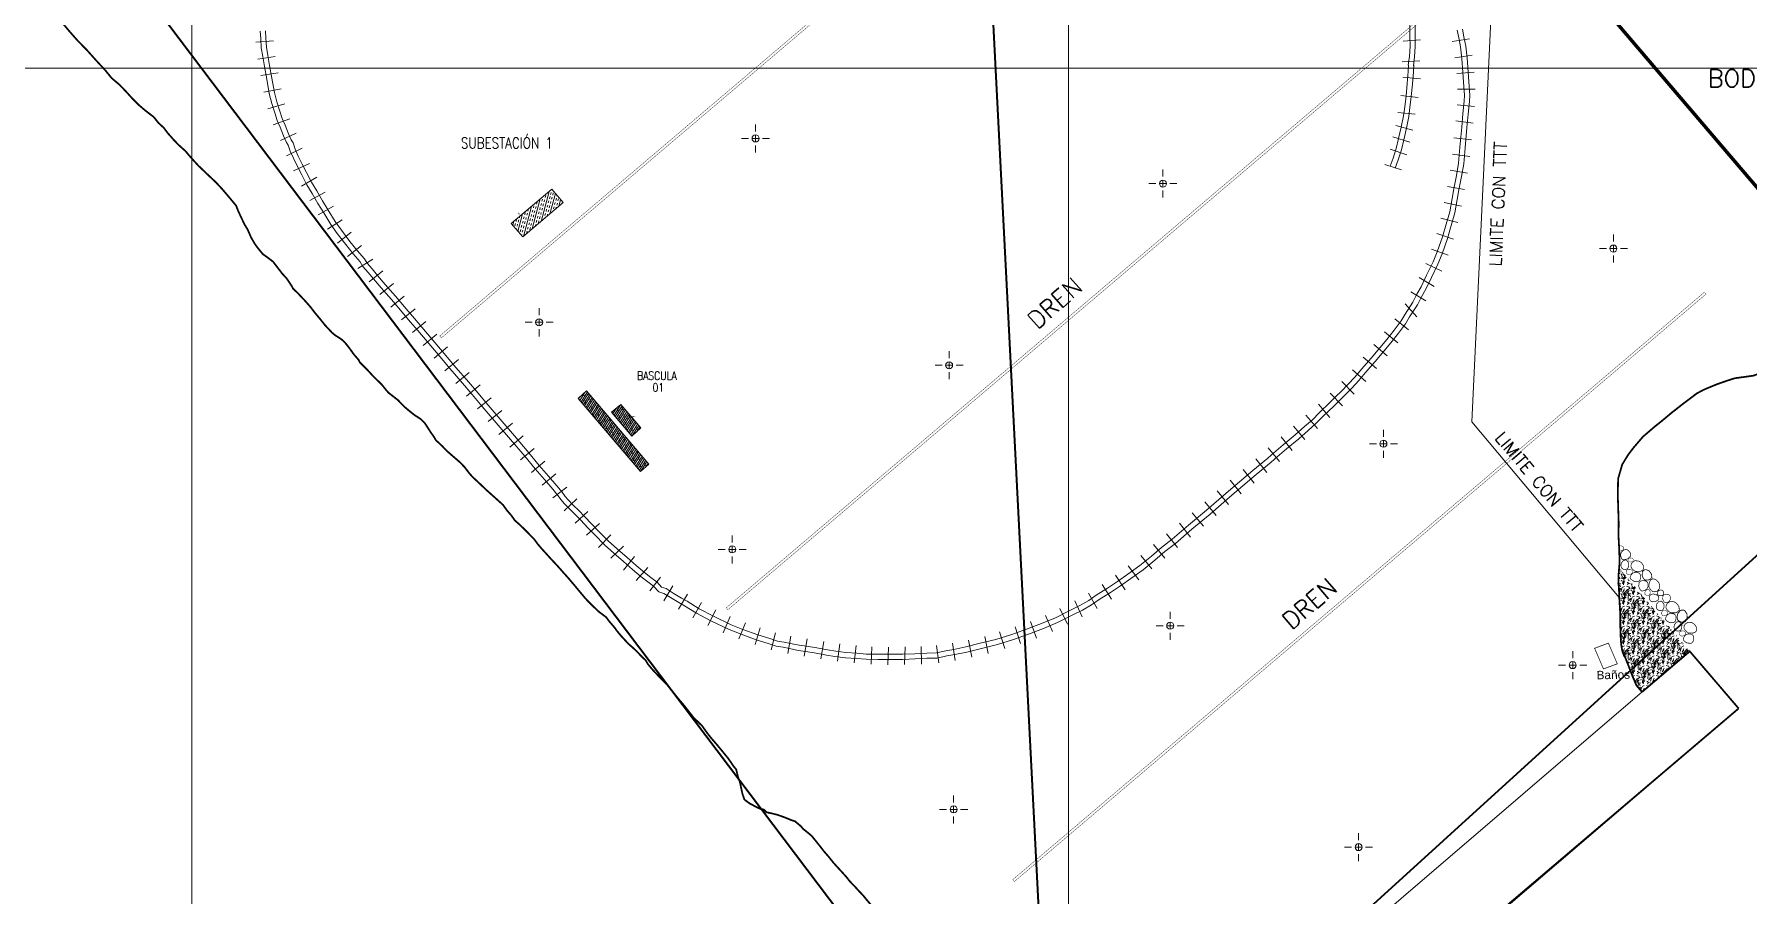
# Model space of a CAD drawing. Header units: millimetres. Extents: x 694000 to 697250, y 2830250 to 2835500.
# Drawn here: x 694455 to 694943.7, y 2830764.2 to 2831009.7 of the extents above; entities that cross this region are included whole.
import ezdxf

# ---------------------------------------------------------------- set-up
doc = ezdxf.new("R2010")
doc.units = ezdxf.units.MM
doc.header["$LTSCALE"] = 0.005
doc.linetypes.add('DIVIDE2', pattern=[0.625, 0.25, -0.125, 0, -0.125, 0, -0.125])
doc.layers.get('0').update_dxf_attribs({"lineweight": 9})
for name, color, linetype, lineweight in [('AGUA', 4, 'DIVIDE2', 0), ('Costa', 140, 'Continuous', 0), ('EJE DE COORDENADAS', 8, 'Continuous', 9), ('FERROCARRIL', 44, 'Continuous', 0), ('INFRAESTRUCTURA1', 7, 'Continuous', 0), ('Puntos de Control', 6, 'Continuous', 0)]:
    doc.layers.add(name, color=color, linetype=linetype, lineweight=lineweight)
doc.styles.add('ARIAL', font='')
doc.styles.add('ROMANS', font='romans')
doc.styles.get('ARIAL').set_extended_font_data('Arial')

# ---------------------------------------------------------------- blocks, each defined once
blk = doc.blocks.new('VIGA')
at = {"layer": 'FERROCARRIL'}
blk.add_lwpolyline([(-0.06, -3.53), (0.02, 1.47)], dxfattribs=at)

msp = doc.modelspace()

# ---------------------------------------------------------------- hatches: boundary and pattern name
at = {"layer": 'Costa', "linetype": 'Continuous'}
h = msp.add_hatch(dxfattribs=at)
h.set_pattern_fill('GRAVEL', color=132, scale=4, angle=45, style=0)
h.set_pattern_definition([(273.0128, (-0.79196, 4.8649), (2.828435919596, -48.083259915112), [0.538144, -53.276352]), (229.9697, (-0.76368, 4.3275), (31.112725933846, 36.769531008344), [0.923472, -91.4237]), (177.5104, (-1.35765, 3.62039), (59.396967900603, -2.828477910638), [0.651152, -64.464128]), (312.2737, (-1.75362, 1.8102), (-53.740127468057, 59.396959190413), [0.840952, -83.254232]), (337.8337, (-1.18794, 1.18794), (-48.083278988467, 19.798951707391), [0.82462, -81.637492]), (42.2737, (-0.42426, 0.87681), (-59.396959190413, -53.740127468057), [0.840952, -83.254232]), (82.6942, (0.19799, 1.4425), (-8.485329289088, -65.053817507403), [1.112116, -110.099396]), (117.2553, (0.33941, 2.54558), (-42.42636577, 82.024406399502), [1.049952, -103.945284]), (166.4296, (-0.14142, 3.47897), (-59.396978870519, 14.142098295044), [0.8438, -83.536292]), (220.2364, (-0.96167, 3.67696), (33.9411042243, 28.28429787331), [0.963328, -47.203052]), (267.3974, (-1.69706, 3.0547), (-2.828470312167, -65.053822265691), [1.245792, -123.3335]), (183.8141, (1.0748, 4.58205), (-36.76955335751, -2.828443058586), [0.425204, -42.095376]), (216.4692, (0.65054, 4.55377), (42.426424392889, 31.112671147962), [0.808948, -80.086044]), (270, (0, 4.073), (2.828428, -2.828428), [0.565684, -5.091168]), (248.1986, (-0.5374, 4.21436), (8.485276864035, 19.79899285985), [0.304632, -30.15846]), (336.8014, (-0.65054, 3.9315), (-11.31370901803, 5.65685527483), [0.430812, -21.109848]), (75.9638, (-0.25456, 3.7618), (2.82841450642, 14.14213705443), [0.699716, -22.624092]), (206.5651, (-0.0849, 4.4406), (8.4852780871, 2.82843287033), [0.505964, -12.143148]), (61.3895, (-2.29103, 2.29103), (19.79901671102, 36.76953822), [0.7088, -70.17138]), (115.3462, (-1.95161, 2.91328), (19.799009356093, -42.426399469137), [0.594644, -58.869632]), (338.1986, (-0.65054, 5.0063), (-19.79899285985, 8.485276864035), [0.60926, -29.853832]), (28.6105, (-0.08485, 4.78004), (-36.76953822, -19.79901671102), [0.7088, -70.17138]), (24.444, (-0.5374, 0.5374), (-19.79898376655, -8.48529791522), [0.68352, -33.492496]), (339.7751, (0.08485, 0.82024), (-45.25482158221, 16.97059451905), [0.572712, -56.698572]), (111.8014, (2.20617, 2.20617), (-8.485276864035, 19.79899285985), [0.60926, -29.853832]), (62.354, (1.9799, 2.77186), (-25.455865383543, -48.083251281594), [0.670524, -66.381696]), (114.444, (0.82024, 0.82024), (8.48529791522, -19.79898376655), [0.34176, -33.834256]), (146.3099, (2.0365, 2.0365), (-14.1421310541, 8.48529019913), [0.20396, -20.192116]), (210.9638, (1.8668, 2.1496), (11.31370454866, 5.6568612884), [0.82462, -15.6678]), (231.009, (1.15966, 1.72534), (25.455845348624, 31.112695737211), [0.7642, -75.655692]), (348.6901, (0, 3.5072), (-8.485283898, 2.82842209938), [0.576888, -13.845316]), (38.1572, (0.56569, 3.39411), (53.740136197027, 42.426382454948), [1.007176, -99.710252]), (105.9454, (1.35765, 4.01637), (8.485282385035, -31.112699536867), [0.411824, -40.770696]), (135, (1.2445, 4.4123), (-5.6568542495, 9e-16), [0.24, -3.76]), (165.2564, (1.01823, 1.75362), (31.112690856108, -8.48530278275), [0.555696, -55.01408]), (93.0128, (0.48083, 1.89505), (-2.828435919596, 48.083259915112), [1.076288, -52.738208]), (45, (0.4243, 2.97), (4e-16, 5.6568542495), [1.04, -2.96]), (10.3048, (1.15966, 3.70524), (-48.08326923426, -8.485240784593), [0.632456, -62.613096]), (299.0546, (1.7819, 3.8184), (8.48528204558, -14.14213566884), [0.582408, -28.538032]), (252.646, (2.06475, 3.30926), (-25.455810447492, -82.024396574689), [0.94826, -93.877896]), (220.4261, (1.78191, 2.40416), (-39.597966621055, -33.9411417806365), [1.003196, -99.316296])])
h.paths.add_polyline_path([(694906.98, 2830857.3), (694906.83, 2830855.52), (694906.77, 2830852.99), (694906.92, 2830851.9), (694907.03, 2830848.99), (694907.29, 2830844.56), (694907.35, 2830839.84), (694907.45, 2830837.37), (694907.56, 2830835.75), (694907.87, 2830833.81), (694908.37, 2830832.39), (694908.7, 2830831.95), (694909.55, 2830829.8), (694910.87, 2830826.37), (694911.94, 2830823.88), (694913.53, 2830822.03), (694927.12, 2830833.61)])
at = {"layer": 'INFRAESTRUCTURA1', "linetype": 'Continuous'}
h = msp.add_hatch(dxfattribs=at)
h.set_pattern_fill('INSUL', color=1, scale=5, angle=75, style=0)
h.set_pattern_definition([(75, (0, 0), (-1.8111109243, 0.4852857096), []), (75, (-0.6037, 0.1618), (-1.8111109243, 0.4852857096), [0.625, -0.625]), (75, (-1.2074, 0.3235), (-1.8111109243, 0.4852857096), [0.625, -0.625])])
h.paths.add_polyline_path([(694591.07, 2830955.65), (694594.33, 2830951.84), (694605.87, 2830961.66), (694602.61, 2830965.48)])
h = msp.add_hatch(dxfattribs=at)
h.set_pattern_fill('DOLMIT', color=1, scale=2, angle=57.6424, style=0)
h.set_pattern_definition([(57.642371866, (636432.44283, -83411.7707), (-0.4223619769, 0.267601121946), []), (102.642371866, (636432.4428, -83411.7707), (-1.3799261954, -0.3095217094), [0.70710678, -1.41421536])])
h.paths.add_polyline_path([(694622.32, 2830904.07), (694619.67, 2830901.86), (694625.48, 2830895.02), (694628.02, 2830897.34)])
h.paths.add_polyline_path([(694612.54, 2830907.92), (694610.11, 2830905.8), (694627.89, 2830884.93), (694630.33, 2830887.03)])

# ---------------------------------------------------------------- linework, layer by layer
at = {"color": 30}
for points, elevation in [([(694660.72, 2830981.94), (694660.72, 2830983.94)], 7.25), ([(694658.72, 2830979.94), (694656.72, 2830979.94)], 7.25), ([(694661.72, 2830979.94), (694659.72, 2830979.94)], 7.25), ([(694660.72, 2830978.94), (694660.72, 2830980.94)], 7.25), ([(694660.72, 2830975.94), (694660.72, 2830977.94)], 7.25), ([(694664.72, 2830979.94), (694662.72, 2830979.94)], 7.25), ([(694776.9, 2830969.07), (694776.9, 2830971.07)], 7.25), ([(694776.9, 2830966.07), (694776.9, 2830968.07)], 7.25), ([(694774.9, 2830967.07), (694772.9, 2830967.07)], 7.25), ([(694777.9, 2830967.07), (694775.9, 2830967.07)], 7.25), ([(694776.9, 2830963.07), (694776.9, 2830965.07)], 7.25), ([(694780.9, 2830967.07), (694778.9, 2830967.07)], 7.25), ([(694903.36, 2830948.53), (694901.36, 2830948.53)], 7.25), ([(694906.36, 2830948.53), (694904.36, 2830948.53)], 7.25), ([(694905.36, 2830950.53), (694905.35, 2830952.53)], 7.25), ([(694905.36, 2830947.53), (694905.36, 2830949.53)], 7.25), ([(694909.36, 2830948.53), (694907.36, 2830948.53)], 7.25), ([(694905.36, 2830944.53), (694905.36, 2830946.53)], 7.25), ([(694599.01, 2830929.49), (694599, 2830931.49)], 7.25), ([(694599.01, 2830926.49), (694599.01, 2830928.49)], 7.25), ([(694597.01, 2830927.49), (694595.01, 2830927.49)], 7.25), ([(694600.01, 2830927.49), (694598.01, 2830927.49)], 7.25), ([(694599.01, 2830923.49), (694599.01, 2830925.49)], 7.25), ([(694603.01, 2830927.49), (694601.01, 2830927.49)], 7.25), ([(694715.93, 2830917.23), (694715.93, 2830919.23)], 7.25), ([(694713.93, 2830915.23), (694711.93, 2830915.23)], 7.25), ([(694716.93, 2830915.23), (694714.93, 2830915.23)], 7.25), ([(694715.93, 2830914.23), (694715.93, 2830916.23)], 7.25), ([(694719.93, 2830915.23), (694717.93, 2830915.23)], 7.25), ([(694715.93, 2830911.23), (694715.93, 2830913.23)], 7.25), ([(694839.78, 2830894.85), (694839.78, 2830896.85)], 0.09), ([(694837.78, 2830892.85), (694835.78, 2830892.85)], 0.09), ([(694840.78, 2830892.85), (694838.78, 2830892.85)], 0.09), ([(694839.78, 2830891.85), (694839.78, 2830893.85)], 0.09), ([(694839.78, 2830888.85), (694839.78, 2830890.85)], 0.09), ([(694843.78, 2830892.85), (694841.78, 2830892.85)], 0.09), ([(694654.07, 2830864.71), (694654.07, 2830866.71)], 7.25), ([(694652.07, 2830862.71), (694650.07, 2830862.71)], 7.25), ([(694655.07, 2830862.71), (694653.07, 2830862.71)], 7.25), ([(694654.07, 2830861.71), (694654.07, 2830863.71)], 7.25), ([(694654.07, 2830858.71), (694654.07, 2830860.71)], 7.25), ([(694658.07, 2830862.71), (694656.07, 2830862.71)], 7.25), ([(694776.97, 2830840.93), (694774.97, 2830840.93)], 7.25), ([(694779.97, 2830840.93), (694777.97, 2830840.93)], 7.25), ([(694778.97, 2830842.93), (694778.97, 2830844.93)], 7.25), ([(694778.97, 2830839.93), (694778.97, 2830841.93)], 7.25), ([(694782.97, 2830840.93), (694780.97, 2830840.93)], 7.25), ([(694778.97, 2830836.93), (694778.97, 2830838.93)], 7.25), ([(694717.21, 2830790.54), (694717.21, 2830792.54)], 7.25), ([(694715.21, 2830788.54), (694713.21, 2830788.54)], 7.25), ([(694718.21, 2830788.54), (694716.21, 2830788.54)], 7.25), ([(694717.21, 2830787.54), (694717.21, 2830789.54)], 7.25), ([(694721.21, 2830788.54), (694719.21, 2830788.54)], 7.25), ([(694717.21, 2830784.54), (694717.21, 2830786.54)], 7.25)]:
    msp.add_lwpolyline(points, dxfattribs=dict(at, elevation=elevation))
at = {"elevation": 7.25}
for points in [[(694589.57, 2830974.6, 0, 0, 0), (694589.21, 2830966.96, 0, 0, 0), (694592.42, 2830960, 1.7, 0, 0), (694593.33, 2830958.56, 0, 0, 0)], [(694633.1, 2830906.91, 0, 0, 0), (694631.82, 2830902.29, 0, 0, 0), (694627.43, 2830900.94, 0.737, 0, 0), (694625.72, 2830900.66, 0, 0, 0)]]:
    msp.add_lwpolyline(points, format="xyseb", dxfattribs=at)
at = {"const_width": 0.2}
msp.add_lwpolyline([(694899.99, 2830834.5), (694902.53, 2830828.61), (694906.47, 2830830.06), (694903.93, 2830835.96)], close=True, dxfattribs=at)
at = {"color": 30}
for points in [[(694893.74, 2830831.69), (694893.74, 2830833.69)], [(694893.74, 2830828.69), (694893.74, 2830830.69)], [(694891.74, 2830829.69), (694889.74, 2830829.69)], [(694894.74, 2830829.69), (694892.74, 2830829.69)], [(694893.74, 2830825.69), (694893.74, 2830827.69)], [(694897.74, 2830829.69), (694895.74, 2830829.69)], [(694830.7, 2830777.76), (694828.7, 2830777.76)], [(694833.7, 2830777.76), (694831.7, 2830777.76)], [(694832.7, 2830779.76), (694832.7, 2830781.76)], [(694832.7, 2830776.76), (694832.7, 2830778.76)], [(694836.7, 2830777.76), (694834.7, 2830777.76)], [(694832.7, 2830773.76), (694832.7, 2830775.76)]]:
    msp.add_lwpolyline(points, dxfattribs=at)
for centre in [(694660.72, 2830979.94, 7.25), (694776.9, 2830967.07, 7.25), (694905.36, 2830948.53, 7.25), (694599.01, 2830927.49, 7.25), (694715.93, 2830915.23, 7.25), (694839.78, 2830892.85, 0.09), (694654.07, 2830862.71, 7.25), (694778.97, 2830840.93, 7.25), (694893.74, 2830829.69), (694717.21, 2830788.54, 7.25), (694832.7, 2830777.76)]:
    msp.add_circle(centre, 1, dxfattribs=at)
at = {"layer": 'AGUA', "ltscale": 0.8, "const_width": 0.5, "elevation": 7.25, "flags": 128}
msp.add_lwpolyline([(694749.53, 2830707.59), (694748.99, 2830708.1), (694747.8, 2830709.11), (694746.65, 2830710.6), (694745.32, 2830712.35), (694743.7, 2830713.65), (694742.06, 2830715.15), (694740.66, 2830716.19), (694738.76, 2830717.5), (694737.81, 2830718.12), (694737.03, 2830718.8), (694735.83, 2830719.93), (694733.68, 2830722.11), (694731.9, 2830723.5), (694729.97, 2830725.19), (694728.39, 2830726.67), (694726.88, 2830728.05), (694724.83, 2830729.84), (694723.26, 2830731.2), (694721.66, 2830732.84), (694719.82, 2830734.37), (694718.2, 2830735.93), (694716.17, 2830737.61), (694715.18, 2830738.46), (694713.97, 2830739.42), (694713.55, 2830739.75), (694712.07, 2830740.74), (694710.57, 2830741.98), (694709.09, 2830743.3), (694707.87, 2830744.66), (694706.72, 2830745.8), (694705.67, 2830746.8), (694704.1, 2830748.07), (694703.09, 2830748.82), (694701.82, 2830750.02), (694700.75, 2830751), (694699.41, 2830752.4), (694698.89, 2830752.98), (694697.68, 2830754.78), (694696.58, 2830756.59), (694695.85, 2830758.01), (694694.77, 2830759.64), (694693.64, 2830761.3), (694692.2, 2830762.98), (694691.44, 2830763.95), (694690.26, 2830765.17), (694689.13, 2830766.42), (694687.55, 2830768.06), (694686.63, 2830769.25), (694685.12, 2830770.92), (694684.14, 2830771.98), (694682.95, 2830773.3), (694681.49, 2830775.12), (694680.18, 2830776.63), (694678.93, 2830778.24), (694677.32, 2830780.25), (694676.65, 2830781.05), (694675.33, 2830782.14), (694674.23, 2830783.01), (694673.69, 2830783.69), (694672, 2830785.12), (694670.89, 2830785.49), (694668.84, 2830786.33), (694666.88, 2830787.01), (694665.11, 2830787.45), (694663.82, 2830787.7), (694663.08, 2830788.51), (694662.22, 2830788.62), (694660.76, 2830789.29), (694659.76, 2830789.86), (694659.16, 2830790.14), (694657.97, 2830791), (694657.52, 2830791.4), (694656.98, 2830792.97), (694656.75, 2830794.03), (694656.25, 2830796.32), (694655.77, 2830797.56), (694655.19, 2830799.94), (694654.42, 2830800.89), (694652.99, 2830802.99), (694651.51, 2830804.8), (694649.86, 2830806.8), (694647.83, 2830809.17), (694646.9, 2830810.36), (694645.45, 2830812.4), (694643.03, 2830814.74), (694641.84, 2830816.25), (694640.25, 2830818.29), (694639.11, 2830819.62), (694637.83, 2830821.17), (694636.91, 2830822.38), (694635.57, 2830824.01), (694633.54, 2830826.06), (694631.42, 2830828.31), (694630.06, 2830829.92), (694629.36, 2830831.08), (694628.3, 2830832.07), (694626.75, 2830833.72), (694625.67, 2830834.72), (694624.42, 2830835.8), (694622.38, 2830838.03), (694621.11, 2830839.56), (694620.52, 2830840.4), (694618.83, 2830842.38), (694618.12, 2830843.36), (694615.99, 2830844.96), (694614.33, 2830846.54), (694612.2, 2830848.7), (694610.01, 2830851.33), (694609.23, 2830852.28), (694607.33, 2830854.52), (694606.02, 2830855.98), (694604.31, 2830857.92), (694602.42, 2830859.94), (694599.59, 2830863.07), (694598.63, 2830864.19), (694597.55, 2830865.67), (694596.4, 2830866.83), (694595.04, 2830868.23), (694593.48, 2830869.73), (694592.08, 2830870.96), (694591.05, 2830872.42), (694589.76, 2830873.91), (694588.71, 2830875.4), (694587.07, 2830876.87), (694585.24, 2830878.51), (694583.85, 2830879.75), (694582.23, 2830881.31), (694581.07, 2830882.4), (694580.03, 2830883.36), (694579.04, 2830884.48), (694577.77, 2830886.14), (694576.54, 2830887.46), (694574.33, 2830889.36), (694572.55, 2830890.93), (694571.49, 2830892.05), (694570.42, 2830893.09), (694569.6, 2830893.79), (694568.88, 2830895.01), (694568.2, 2830895.93), (694566.42, 2830898.72), (694565.34, 2830899.81), (694563.35, 2830901.11), (694561.87, 2830902.3), (694560.59, 2830903.37), (694558.66, 2830905.37), (694557.59, 2830906.19), (694556.1, 2830907.36), (694555.42, 2830908.1), (694554.08, 2830909.78), (694552.34, 2830911.46), (694551.28, 2830912.54), (694550.07, 2830913.87), (694549.01, 2830914.93), (694547.91, 2830916.02), (694547.51, 2830916.79), (694546.13, 2830918.38), (694545.16, 2830919.76), (694544.28, 2830920.91), (694543.72, 2830921.6), (694542.7, 2830922.59), (694540.77, 2830923.84), (694539.93, 2830924.55), (694537.92, 2830926.7), (694536.58, 2830928.39), (694535.07, 2830930.18), (694533.82, 2830931.84), (694532.16, 2830933.71), (694530.42, 2830935.56), (694528.79, 2830937.16), (694528.5, 2830937.76), (694527.33, 2830939.53), (694526.8, 2830940.24), (694525.86, 2830941.23), (694524.95, 2830942.41), (694523.13, 2830944.78), (694521.62, 2830945.94), (694520.23, 2830946.92), (694518.85, 2830948.6), (694517.99, 2830949.75), (694516.86, 2830951.69), (694515.86, 2830953.99), (694515, 2830955.38), (694514.01, 2830957.46), (694513.13, 2830959.38), (694512.59, 2830960.77), (694510.21, 2830963.63), (694508.58, 2830965.54), (694506.87, 2830967.38), (694504.78, 2830969.35), (694501.69, 2830972.31), (694499.55, 2830974.67), (694498.17, 2830976.31), (694496.36, 2830977.94), (694495, 2830979.31), (694493.15, 2830981.4), (694491.9, 2830983.05), (694490.44, 2830984.37), (694489.11, 2830986.05), (694486.75, 2830987.86), (694484.9, 2830989.43), (694482.85, 2830991.5), (694481.12, 2830993.4), (694479.35, 2830995.25), (694477.12, 2830997.13), (694475.12, 2830999.57), (694472.93, 2831001.91), (694470.23, 2831004.94), (694467.31, 2831007.94), (694464.92, 2831010.66), (694459.58, 2831017.07), (694457.79, 2831019.53), (694455.42, 2831022.72), (694452.78, 2831026.39), (694450.88, 2831028.65), (694445.78, 2831034.16), (694443.83, 2831036.75), (694442.7, 2831038.54), (694440.09, 2831042.29), (694437.99, 2831044.76), (694434.8, 2831048.45), (694431.67, 2831052.12), (694429.98, 2831054.25), (694428.39, 2831056.48), (694427.36, 2831058.23), (694425.24, 2831060.68), (694423.15, 2831062.99), (694421.48, 2831065.05), (694420.18, 2831067.66), (694419.09, 2831069.5), (694417.93, 2831071.34), (694416.31, 2831073.81), (694412.86, 2831078.54), (694410.84, 2831080.81), (694409.43, 2831082.57), (694408.13, 2831084.63), (694406.26, 2831087.58), (694404.01, 2831091.52), (694402.09, 2831094.56), (694402.09, 2831094.56), (694402.09, 2831094.56), (694398.89, 2831099.89), (694397.5, 2831102.76), (694396.12, 2831105.57), (694394.96, 2831108.09), (694393.99, 2831110.61), (694392.92, 2831113.14), (694392.19, 2831114.8), (694389.6, 2831118.19), (694389.6, 2831118.19), (694387.58, 2831121.07), (694386.21, 2831123.37), (694384.89, 2831125.93), (694384.25, 2831127.53), (694382.62, 2831131.54), (694382.68, 2831133.38), (694382.65, 2831135.05), (694382.64, 2831136.85), (694382.73, 2831138.18), (694382.73, 2831140.02), (694384, 2831141.99), (694385.77, 2831144.25), (694386.66, 2831145.56), (694387.96, 2831148.01), (694390.16, 2831149.87), (694392.36, 2831151.61), (694395.8, 2831154.9), (694399.58, 2831157.11), (694402.05, 2831159.08), (694404.55, 2831161.13), (694406.59, 2831162.89), (694409.14, 2831164.65), (694411.76, 2831166.59), (694414.76, 2831169.46), (694416.52, 2831171.31), (694418.57, 2831173.58), (694420.54, 2831175.62), (694421.55, 2831176.73), (694423.62, 2831178.35), (694426.21, 2831180.84), (694431.46, 2831184.75), (694434.22, 2831187.1), (694437.5, 2831189.81), (694441.08, 2831192.89), (694443.52, 2831194.72), (694445.69, 2831196.17), (694448.81, 2831198.77), (694451.62, 2831201.31), (694454.91, 2831203.7), (694457.2, 2831205.77), (694459.26, 2831207.79), (694461.22, 2831209.75), (694462.82, 2831210.87), (694464.99, 2831212.38), (694468.06, 2831214.89), (694470.24, 2831216.67), (694474.08, 2831220.37), (694477.19, 2831222.66), (694479.85, 2831224.92), (694482.28, 2831226.94), (694485.2, 2831229.48), (694486.85, 2831231.25), (694489.37, 2831233.21), (694492.72, 2831235.68), (694495.15, 2831237.6), (694497.43, 2831239.61), (694499.94, 2831242.15), (694502.2, 2831243.68), (694505.72, 2831246.26), (694508.85, 2831248.92), (694512.07, 2831251.86), (694514.63, 2831253.96), (694517.68, 2831256.71), (694520.21, 2831258.97), (694522.96, 2831261.04), (694525.16, 2831262.98), (694529.52, 2831266.85), (694532.49, 2831269.8), (694535.2, 2831272.13), (694537.89, 2831274.39), (694539.79, 2831275.96), (694541.72, 2831277.65), (694543.98, 2831279.66), (694544.6, 2831280.05)], dxfattribs=at)
at = {"layer": 'AGUA', "const_width": 0.5, "elevation": 7.25, "flags": 128}
for points in [[(694913.53, 2830822.03), (694911.94, 2830823.88), (694910.87, 2830826.37), (694909.55, 2830829.8), (694908.7, 2830831.95), (694908.37, 2830832.39), (694907.87, 2830833.81), (694907.56, 2830835.75), (694907.45, 2830837.37), (694907.35, 2830839.84), (694907.29, 2830844.56), (694907.03, 2830848.99), (694906.92, 2830851.9), (694906.77, 2830852.99), (694906.83, 2830855.52), (694907.12, 2830859), (694907.01, 2830862.82), (694906.82, 2830866.3), (694906.86, 2830870.33), (694906.61, 2830878.17), (694906.7, 2830882.86), (694907.87, 2830886.91), (694909.53, 2830889.66), (694911.1, 2830891.72), (694913.81, 2830894.88), (694913.81, 2830894.88), (694917.14, 2830897.73), (694919.05, 2830899.25), (694921.89, 2830901.63), (694925.18, 2830904.21), (694927.71, 2830906.12), (694929.13, 2830907.19), (694930.95, 2830908.18), (694933.15, 2830909.11), (694934.75, 2830909.77), (694937.82, 2830910.85), (694940.03, 2830911.55), (694942.98, 2830911.94), (694945.3, 2830912.28), (694947.19, 2830912.96), (694950.52, 2830913.54), (694953.42, 2830913.89), (694957.05, 2830913.9), (694960.76, 2830914.45), (694963.32, 2830914.31), (694964.55, 2830914.29), (694965.33, 2830913.79), (694966.85, 2830913.29), (694968.56, 2830912.76), (694970.06, 2830912.39), (694971.69, 2830912.36), (694974.32, 2830912.51), (694976.11, 2830912.89), (694978.61, 2830913.6), (694979.73, 2830913.95), (694981.41, 2830915.14), (694983.06, 2830916.3), (694984.49, 2830917.75), (694985.83, 2830919.22), (694986.85, 2830920.77), (694987.63, 2830922.35), (694988.4, 2830923.63), (694989.44, 2830924.84), (694990.85, 2830926.01), (694992.64, 2830927.27), (694994.49, 2830928.39), (694996.34, 2830929.2), (694997.54, 2830929.84), (694998.77, 2830929.97), (694999.9, 2830929.87), (695001.97, 2830929.27), (695003.63, 2830928.41), (695004.93, 2830927.74), (695006.6, 2830926.43), (695009.54, 2830923.97), (695011.4, 2830922.67), (695012.59, 2830921.47), (695014.01, 2830920.71), (695015.55, 2830920.05), (695016.47, 2830920.24), (695018.35, 2830920.5), (695020.21, 2830920.84), (695022.48, 2830921.74)], [(694913.53, 2830822.03), (694927.14, 2830833.62), (694941.07, 2830817.33)]]:
    msp.add_lwpolyline(points, dxfattribs=at)
at = {"layer": 'AGUA', "ltscale": 0.8, "elevation": 7.25, "flags": 128}
msp.add_lwpolyline([(694941.01, 2830817.28, 0.5, 0.5, 0), (694758.11, 2830661.74, 0.5, 0.5, 0), (694744.24, 2830678.16, 0.5, 0.5, 0), (694759.32, 2830690.96, 0.5, 0.5, 0), (694755.18, 2830695.83, 0.5, 0.5, 0), (694739.87, 2830682.79, 0.5, 0.5, 0), (694731.54, 2830692.57, 0.5, 0.5, 0), (694731.96, 2830692.93, 0.5, 0.5, 0), (694724.57, 2830695.8, 0.5, 0.5, 0), (694690.33, 2830666.77, 0.5, 0.5, 0), (694691.89, 2830664.94, 0.5, 0.5, 0), (694687.44, 2830661.12, 0.5, 0.5, 0), (694685.88, 2830662.94, 0.5, 0.5, 0), (694654.29, 2830636.17, 0.5, 0.5, 0), (694655.89, 2830634.35, 0.5, 0.5, 0), (694651.4, 2830630.55, 0.5, 0.5, 0), (694647.56, 2830634.93, 0.5, 0.5, 0), (694652.02, 2830638.76, 0.5, 0.5, 0), (694653.6, 2830636.9, 0.5, 0.5, 0), (694685.25, 2830663.67, 0.5, 0.5, 0), (694683.63, 2830665.56, 0.5, 0.5, 0), (694688.05, 2830669.37, 0.5, 0.5, 0), (694689.64, 2830667.49, 0.5, 0.5, 0), (694724.3, 2830696.89, 0.5, 0.5, 0), (694732.92, 2830693.73, 0.5, 0.5, 0), (694747.02, 2830705.49, 0.5, 0.5, 0), (694749.53, 2830707.59, 0, 0, 0)], format="xyseb", dxfattribs=at)
at = {"layer": 'Costa', "color": 132, "linetype": 'Continuous'}
for points, const_width in [([(694906.96, 2830863.64), (694907.08, 2830863.71), (694907.6, 2830863.72), (694908.15, 2830863.47), (694908.32, 2830863.05), (694908.25, 2830862.8), (694907.88, 2830862.39), (694907.27, 2830862.22), (694907.02, 2830862.28)], 0.133), ([(694908.82, 2830859.84), (694908.31, 2830859.76), (694907.92, 2830859.85), (694907.7, 2830860.13), (694907.48, 2830860.66), (694907.43, 2830861.31), (694907.66, 2830861.98), (694908.31, 2830862.53), (694908.83, 2830862.71), (694909.43, 2830862.53), (694910, 2830861.99), (694910.28, 2830861.43), (694910.25, 2830860.81), (694909.47, 2830860.02), (694909.15, 2830859.96), (694908.82, 2830859.84)], 0.2), ([(694909.63, 2830859.77), (694909.76, 2830860.09), (694910.08, 2830860.25), (694910.48, 2830860.26), (694910.91, 2830860.06), (694911.04, 2830859.74), (694910.99, 2830859.54), (694910.7, 2830859.22), (694910.22, 2830859.09), (694909.81, 2830859.18), (694909.65, 2830859.49), (694909.63, 2830859.77)], 0.104), ([(694908.17, 2830857.06), (694907.65, 2830857.46), (694907.49, 2830858.12), (694907.66, 2830858.87), (694908.23, 2830859.58), (694908.89, 2830859.68), (694909.24, 2830859.49), (694909.69, 2830858.79), (694909.73, 2830857.85), (694909.35, 2830857.13), (694908.7, 2830856.97), (694908.17, 2830857.06)], 0.2), ([(694909.04, 2830856.4), (694909.21, 2830856.8), (694909.61, 2830857.01), (694910.13, 2830857.02), (694910.68, 2830856.77), (694910.84, 2830856.36), (694910.78, 2830856.1), (694910.4, 2830855.7), (694909.8, 2830855.52), (694909.27, 2830855.65), (694909.07, 2830856.04), (694909.04, 2830856.4)], 0.133), ([(694910.73, 2830853.9), (694910.32, 2830854.22), (694910.12, 2830854.57), (694910.19, 2830854.92), (694910.43, 2830855.44), (694910.88, 2830855.91), (694911.53, 2830856.2), (694912.37, 2830856.09), (694912.85, 2830855.83), (694913.13, 2830855.26), (694913.11, 2830854.48), (694912.89, 2830853.89), (694912.41, 2830853.5), (694911.3, 2830853.54), (694911.04, 2830853.73), (694910.73, 2830853.9)], 0.2), ([(694910.93, 2830856.94), (694910.57, 2830857.34), (694910.36, 2830857.72), (694910.39, 2830858.29), (694910.71, 2830859), (694911.45, 2830859.47), (694912.55, 2830859.41), (694913.16, 2830859.05), (694913.48, 2830858.75), (694913.94, 2830858), (694913.99, 2830857.21), (694913.56, 2830856.65), (694912.82, 2830856.39), (694911.64, 2830856.4), (694911.16, 2830856.73), (694910.93, 2830856.94)], 0.2), ([(694915.22, 2830853.96), (694914.46, 2830853.93), (694913.88, 2830854.47), (694913.55, 2830855.31), (694913.64, 2830856.36), (694914.22, 2830856.88), (694914.67, 2830856.93), (694915.57, 2830856.56), (694916.21, 2830855.67), (694916.32, 2830854.72), (694915.8, 2830854.15), (694915.22, 2830853.96)], 0.233), ([(694912.84, 2830851.53), (694913.11, 2830851.08), (694913.43, 2830850.84), (694913.78, 2830850.85), (694914.33, 2830851.02), (694914.86, 2830851.4), (694915.23, 2830852.01), (694915.24, 2830852.86), (694915.04, 2830853.37), (694914.52, 2830853.72), (694913.74, 2830853.81), (694913.13, 2830853.67), (694912.68, 2830853.25), (694912.57, 2830852.14), (694912.72, 2830851.86), (694912.84, 2830851.53)], 0.2), ([(694915.1, 2830849.52), (694915.52, 2830849.63), (694915.78, 2830850), (694915.86, 2830850.51), (694915.68, 2830851.09), (694915.3, 2830851.31), (694915.04, 2830851.28), (694914.58, 2830850.96), (694914.33, 2830850.39), (694914.38, 2830849.85), (694914.74, 2830849.59), (694915.1, 2830849.52)], 0.133), ([(694915.89, 2830851.32), (694916.24, 2830850.91), (694916.58, 2830850.65), (694917.15, 2830850.6), (694917.89, 2830850.82), (694918.46, 2830851.5), (694918.55, 2830852.59), (694918.28, 2830853.24), (694918.02, 2830853.6), (694917.34, 2830854.16), (694916.56, 2830854.32), (694915.95, 2830853.96), (694915.59, 2830853.27), (694915.45, 2830852.1), (694915.71, 2830851.57), (694915.89, 2830851.32)], 0.2), ([(694918.4, 2830849.54), (694917.92, 2830849.82), (694917.86, 2830850.3), (694918.01, 2830850.66), (694918.32, 2830851.01), (694918.84, 2830851.14), (694919.3, 2830851.03), (694919.61, 2830850.71), (694919.71, 2830850.17), (694919.58, 2830849.76), (694919.21, 2830849.49), (694918.69, 2830849.49), (694918.4, 2830849.54)], 0.2), ([(694915.63, 2830848.56), (694915.95, 2830847.99), (694916.59, 2830847.75), (694917.36, 2830847.82), (694918.14, 2830848.28), (694918.32, 2830848.93), (694918.18, 2830849.3), (694917.56, 2830849.84), (694916.62, 2830850), (694915.86, 2830849.72), (694915.61, 2830849.1), (694915.63, 2830848.56)], 0.2), ([(694918.24, 2830845.33), (694917.72, 2830845.73), (694917.56, 2830846.39), (694917.73, 2830847.14), (694918.3, 2830847.85), (694918.96, 2830847.95), (694919.31, 2830847.76), (694919.76, 2830847.07), (694919.8, 2830846.12), (694919.42, 2830845.4), (694918.77, 2830845.24), (694918.24, 2830845.33)], 0.2), ([(694919.11, 2830844.67), (694919.28, 2830845.07), (694919.68, 2830845.28), (694920.2, 2830845.29), (694920.75, 2830845.04), (694920.91, 2830844.63), (694920.85, 2830844.37), (694920.48, 2830843.97), (694919.87, 2830843.8), (694919.34, 2830843.92), (694919.14, 2830844.31), (694919.11, 2830844.67)], 0.133), ([(694919.63, 2830848.06), (694919.84, 2830847.69), (694920.1, 2830847.49), (694920.4, 2830847.51), (694920.85, 2830847.65), (694921.28, 2830847.96), (694921.59, 2830848.46), (694921.59, 2830849.15), (694921.43, 2830849.57), (694921, 2830849.86), (694920.36, 2830849.93), (694919.86, 2830849.82), (694919.49, 2830849.47), (694919.4, 2830848.56), (694919.53, 2830848.33), (694919.63, 2830848.06)], 0.164), ([(694920.94, 2830845.18), (694920.57, 2830845.6), (694920.35, 2830845.99), (694920.38, 2830846.58), (694920.71, 2830847.32), (694921.49, 2830847.82), (694922.63, 2830847.76), (694923.27, 2830847.38), (694923.6, 2830847.06), (694924.08, 2830846.28), (694924.14, 2830845.45), (694923.69, 2830844.87), (694922.92, 2830844.6), (694921.68, 2830844.61), (694921.18, 2830844.96), (694920.94, 2830845.18)], 0.209), ([(694924.36, 2830842.05), (694923.69, 2830842.56), (694923.49, 2830843.42), (694923.71, 2830844.39), (694924.45, 2830845.3), (694925.3, 2830845.43), (694925.75, 2830845.18), (694926.34, 2830844.29), (694926.38, 2830843.07), (694925.89, 2830842.14), (694925.06, 2830841.93), (694924.36, 2830842.05)], 0.258), ([(694920.8, 2830842.17), (694920.39, 2830842.49), (694920.19, 2830842.84), (694920.26, 2830843.19), (694920.5, 2830843.71), (694920.95, 2830844.19), (694921.6, 2830844.47), (694922.44, 2830844.36), (694922.92, 2830844.1), (694923.2, 2830843.54), (694923.18, 2830842.75), (694922.96, 2830842.16), (694922.48, 2830841.77), (694921.37, 2830841.82), (694921.11, 2830842), (694920.8, 2830842.17)], 0.2), ([(694923.3, 2830839.49), (694922.78, 2830839.88), (694922.63, 2830840.54), (694922.8, 2830841.3), (694923.37, 2830842.01), (694924.03, 2830842.1), (694924.38, 2830841.91), (694924.83, 2830841.22), (694924.86, 2830840.28), (694924.49, 2830839.55), (694923.84, 2830839.39), (694923.3, 2830839.49)], 0.2), ([(694924.82, 2830841.47), (694924.91, 2830841.69), (694925.14, 2830841.81), (694925.42, 2830841.81), (694925.73, 2830841.67), (694925.83, 2830841.44), (694925.79, 2830841.3), (694925.58, 2830841.08), (694925.24, 2830840.98), (694924.95, 2830841.05), (694924.83, 2830841.27), (694924.82, 2830841.47)], 0.0743), ([(694926.07, 2830839.37), (694925.71, 2830839.77), (694925.5, 2830840.15), (694925.53, 2830840.72), (694925.85, 2830841.42), (694926.59, 2830841.9), (694927.69, 2830841.84), (694928.3, 2830841.48), (694928.62, 2830841.17), (694929.08, 2830840.42), (694929.13, 2830839.63), (694928.7, 2830839.08), (694927.96, 2830838.81), (694926.78, 2830838.83), (694926.29, 2830839.16), (694926.07, 2830839.37)], 0.2), ([(694924.18, 2830838.83), (694924.35, 2830839.23), (694924.75, 2830839.44), (694925.27, 2830839.45), (694925.81, 2830839.2), (694925.98, 2830838.78), (694925.92, 2830838.53), (694925.54, 2830838.12), (694924.94, 2830837.95), (694924.41, 2830838.08), (694924.21, 2830838.47), (694924.18, 2830838.83)], 0.133), ([(694925.87, 2830836.32), (694925.46, 2830836.65), (694925.26, 2830836.99), (694925.33, 2830837.34), (694925.57, 2830837.87), (694926.01, 2830838.34), (694926.67, 2830838.62), (694927.51, 2830838.52), (694927.99, 2830838.26), (694928.27, 2830837.69), (694928.25, 2830836.91), (694928.03, 2830836.32), (694927.55, 2830835.93), (694926.44, 2830835.97), (694926.18, 2830836.16), (694925.87, 2830836.32)], 0.2)]:
    msp.add_lwpolyline(points, dxfattribs=dict(at, const_width=const_width))
at = {"layer": 'EJE DE COORDENADAS'}
for p, q in [((694500, 2835500), (694500, 2830250)), ((694750, 2835500), (694750, 2830250)), ((694000, 2831000), (697250, 2831000))]:
    msp.add_line(p, q, dxfattribs=at)
at = {"layer": 'FERROCARRIL', "elevation": 7.25}
for points in [[(694845.07, 2831030.18), (694845.41, 2831028.33), (694845.99, 2831024.92), (694846.48, 2831021.43), (694846.87, 2831018.32), (694847.14, 2831015.77), (694847.28, 2831012.48), (694847.32, 2831009.14), (694847.36, 2831006.25), (694847.18, 2831003.35), (694846.87, 2831000.88)], [(694846.53, 2831030.46), (694846.89, 2831028.59), (694847.47, 2831025.15), (694847.97, 2831021.63), (694848.36, 2831018.49), (694848.64, 2831015.88), (694848.78, 2831012.52), (694848.83, 2831009.16), (694848.86, 2831006.21), (694848.68, 2831003.21), (694848.36, 2831000.69)], [(694519.47, 2831010.59), (694519.59, 2831008.45), (694519.77, 2831005.81), (694520.18, 2831003.31), (694520.67, 2831000.47), (694521.31, 2830996.87), (694522.06, 2830992.78), (694522.76, 2830989.94), (694523.64, 2830987.24), (694524.34, 2830985.07), (694525.18, 2830983.15), (694526.11, 2830980.71), (694526.99, 2830978.83), (694527.43, 2830978.04), (694528.03, 2830976.36), (694528.95, 2830974.29), (694530.11, 2830971.9), (694531.3, 2830969.53), (694532.78, 2830966.7), (694534.31, 2830964.23), (694535.93, 2830961.41), (694537.6, 2830958.68), (694539.62, 2830955.41), (694541.41, 2830952.86), (694543.85, 2830949.65), (694545.98, 2830947.01), (694547.95, 2830944.7), (694548.77, 2830943.42), (694550.28, 2830941.73), (694551.76, 2830939.88), (694553.96, 2830937.3), (694556.92, 2830933.96), (694559.96, 2830930.4), (694562.27, 2830927.64), (694564.43, 2830925.11), (694570.74, 2830917.6), (694573.55, 2830914.29), (694575.47, 2830912.12), (694577.16, 2830910.17), (694579.95, 2830906.89), (694582.72, 2830903.52), (694586.75, 2830898.86), (694590.82, 2830894.09), (694594.88, 2830889.27), (694597.91, 2830885.66), (694600.5, 2830882.66), (694602.87, 2830879.9), (694604.38, 2830878.07), (694605.28, 2830876.88), (694606.13, 2830875.82), (694607.67, 2830874.25), (694609.26, 2830872.69), (694610.86, 2830871.06), (694612.93, 2830868.9), (694614.84, 2830866.87), (694617.67, 2830864.04), (694620.35, 2830861.65), (694623.06, 2830859.23), (694625.67, 2830856.93), (694628.08, 2830854.9), (694629.97, 2830853.45), (694631.64, 2830852.22), (694633.11, 2830850.6), (694634.57, 2830850.17), (694636.42, 2830848.95), (694638.81, 2830847.53), (694640.46, 2830846.62), (694643.88, 2830844.47), (694648.01, 2830842.3), (694653.17, 2830839.85), (694656.6, 2830838.48), (694660.91, 2830836.9), (694664.35, 2830835.88), (694666.63, 2830835.09), (694668.63, 2830834.77), (694670.38, 2830834.4), (694672.87, 2830833.91), (694675.01, 2830833.58), (694677.98, 2830833.1), (694680.97, 2830832.56), (694683.35, 2830832.17), (694686.33, 2830831.81), (694689.47, 2830831.57), (694692.23, 2830831.35), (694695.61, 2830831.31), (694699.1, 2830831.33), (694702.72, 2830831.33), (694706.19, 2830831.45), (694709.59, 2830831.65), (694712.52, 2830831.7), (694715.25, 2830832.31), (694717.51, 2830832.7), (694721.01, 2830833.4), (694725.12, 2830834.48), (694729.68, 2830835.58), (694734.29, 2830837.04), (694738.53, 2830838.56), (694742.85, 2830840.15), (694746.84, 2830841.86), (694750.99, 2830843.92), (694753.93, 2830845.36), (694756.53, 2830846.88), (694758.69, 2830848.38), (694761.9, 2830850.38), (694764.75, 2830852.29), (694767.77, 2830854.4), (694771.24, 2830856.9), (694774.6, 2830859.65), (694777.41, 2830862.12), (694780.48, 2830864.43), (694785.15, 2830868.46), (694790.32, 2830872.78), (694795.89, 2830877.65), (694803.46, 2830884.09), (694807.73, 2830887.6)], [(694520.97, 2831010.69), (694521.09, 2831008.54), (694521.26, 2831005.98), (694521.66, 2831003.56), (694522.15, 2831000.73), (694522.79, 2830997.14), (694523.53, 2830993.09), (694524.21, 2830990.36), (694525.07, 2830987.7), (694525.75, 2830985.6), (694526.57, 2830983.72), (694527.5, 2830981.3), (694528.33, 2830979.52), (694528.81, 2830978.67), (694529.43, 2830976.92), (694530.31, 2830974.92), (694531.46, 2830972.57), (694532.64, 2830970.21), (694534.09, 2830967.44), (694535.6, 2830965), (694537.22, 2830962.17), (694538.88, 2830959.47), (694540.87, 2830956.24), (694542.62, 2830953.74), (694545.03, 2830950.57), (694547.14, 2830947.97), (694549.16, 2830945.6), (694549.97, 2830944.34), (694551.43, 2830942.7), (694552.92, 2830940.83), (694555.09, 2830938.28), (694558.05, 2830934.95), (694561.11, 2830931.37), (694563.42, 2830928.61), (694565.58, 2830926.08), (694571.89, 2830918.57), (694574.69, 2830915.27), (694576.6, 2830913.11), (694578.3, 2830911.15), (694581.1, 2830907.86), (694583.87, 2830904.49), (694587.89, 2830899.84), (694591.97, 2830895.06), (694596.03, 2830890.23), (694599.05, 2830886.63), (694601.64, 2830883.64), (694604.02, 2830880.87), (694605.56, 2830879), (694606.46, 2830877.8), (694607.25, 2830876.82), (694608.73, 2830875.31), (694610.32, 2830873.76), (694611.93, 2830872.11), (694614.02, 2830869.94), (694615.92, 2830867.92), (694618.71, 2830865.14), (694621.35, 2830862.77), (694624.06, 2830860.35), (694626.65, 2830858.07), (694629.02, 2830856.07), (694630.88, 2830854.65), (694632.65, 2830853.34), (694633.94, 2830851.92), (694635.21, 2830851.55), (694637.21, 2830850.23), (694639.56, 2830848.84), (694641.22, 2830847.92), (694644.63, 2830845.78), (694648.69, 2830843.65), (694653.77, 2830841.22), (694657.13, 2830839.88), (694661.38, 2830838.33), (694664.81, 2830837.31), (694666.99, 2830836.55), (694668.9, 2830836.25), (694670.68, 2830835.87), (694673.12, 2830835.39), (694675.25, 2830835.06), (694678.24, 2830834.58), (694681.23, 2830834.04), (694683.57, 2830833.66), (694686.48, 2830833.3), (694689.59, 2830833.06), (694692.29, 2830832.86), (694695.62, 2830832.81), (694699.1, 2830832.84), (694702.7, 2830832.84), (694706.12, 2830832.95), (694709.53, 2830833.15), (694712.34, 2830833.2), (694714.96, 2830833.79), (694717.24, 2830834.18), (694720.68, 2830834.87), (694724.75, 2830835.93), (694729.28, 2830837.02), (694733.8, 2830838.46), (694738.01, 2830839.98), (694742.3, 2830841.54), (694746.21, 2830843.22), (694750.33, 2830845.27), (694753.22, 2830846.68), (694755.72, 2830848.15), (694757.86, 2830849.63), (694761.08, 2830851.64), (694763.9, 2830853.53), (694766.9, 2830855.62), (694770.33, 2830858.09), (694773.63, 2830860.8), (694776.46, 2830863.29), (694779.54, 2830865.6), (694784.18, 2830869.61), (694789.34, 2830873.92), (694794.91, 2830878.79), (694802.5, 2830885.25), (694806.78, 2830888.76)], [(694860.84, 2831010.82), (694861.24, 2831008.63), (694861.8, 2831006.07), (694862.15, 2831002.68), (694862.44, 2830998.88), (694862.64, 2830996.03), (694862.91, 2830992.3), (694862.84, 2830990.61), (694862.41, 2830986.99), (694862.1, 2830983.16), (694861.59, 2830977.42), (694861.17, 2830972.92), (694860.59, 2830969.34), (694859.84, 2830965.57), (694859.33, 2830962.81), (694858.67, 2830959.05), (694857.67, 2830955.52), (694856.63, 2830951.89), (694855.09, 2830947.58), (694853.94, 2830944.71), (694852.1, 2830940.96), (694850.5, 2830937.61), (694849.34, 2830935.51), (694848.17, 2830933.23), (694845.93, 2830929.86), (694844.8, 2830927.88), (694842.87, 2830925.28), (694840.75, 2830922.6), (694838.26, 2830919.63), (694836.24, 2830917.25), (694833.53, 2830914.14), (694831.67, 2830911.92), (694829.65, 2830909.71), (694827.83, 2830907.89), (694826.13, 2830906.21), (694824.55, 2830904.69), (694821.42, 2830901.67), (694819.5, 2830899.67), (694817.29, 2830897.77), (694814.64, 2830895.35), (694811.16, 2830892.53), (694808.5, 2830890.22), (694806.78, 2830888.76)], [(694862.31, 2831011.13), (694862.71, 2831008.92), (694863.29, 2831006.31), (694863.65, 2831002.82), (694863.94, 2830998.99), (694864.14, 2830996.14), (694864.41, 2830992.32), (694864.33, 2830990.49), (694863.9, 2830986.84), (694863.6, 2830983.03), (694863.08, 2830977.29), (694862.66, 2830972.73), (694862.07, 2830969.07), (694861.31, 2830965.28), (694860.81, 2830962.55), (694860.13, 2830958.71), (694859.11, 2830955.11), (694858.06, 2830951.43), (694856.49, 2830947.05), (694855.32, 2830944.1), (694853.45, 2830940.3), (694851.83, 2830936.92), (694850.66, 2830934.8), (694849.47, 2830932.47), (694847.21, 2830929.07), (694846.06, 2830927.06), (694844.06, 2830924.37), (694841.92, 2830921.65), (694839.4, 2830918.66), (694837.38, 2830916.27), (694834.68, 2830913.16), (694832.8, 2830910.93), (694830.74, 2830908.67), (694828.88, 2830906.83), (694827.18, 2830905.13), (694825.59, 2830903.61), (694822.48, 2830900.61), (694820.53, 2830898.58), (694818.28, 2830896.64), (694815.62, 2830894.21), (694812.13, 2830891.38), (694809.47, 2830889.08), (694807.75, 2830887.62)], [(694846.96, 2831000.9), (694846.84, 2830999.03), (694846.59, 2830995.58), (694846.23, 2830992.07), (694845.86, 2830988.95), (694845.51, 2830986.41), (694844.86, 2830983.19), (694844.1, 2830979.93), (694843.45, 2830977.12), (694842.58, 2830974.35), (694841.69, 2830972.02)], [(694848.44, 2831000.82), (694848.34, 2830998.92), (694848.08, 2830995.44), (694847.72, 2830991.9), (694847.35, 2830988.76), (694846.99, 2830986.16), (694846.33, 2830982.87), (694845.57, 2830979.59), (694844.9, 2830976.72), (694844, 2830973.85), (694843.09, 2830971.48)]]:
    msp.add_lwpolyline(points, dxfattribs=at)
at = {"layer": 'FERROCARRIL'}
for points in [[(694845.39, 2831007.74), (694850.38, 2831008.05)], [(694845.16, 2831001.77), (694850.15, 2831002.09)], [(694845.34, 2830997.47), (694850.32, 2830996.92)], [(694844.73, 2830992.2), (694849.7, 2830991.66)], [(694843.9, 2830987.39), (694848.87, 2830986.84)], [(694843.34, 2830983.65), (694848.17, 2830982.35)], [(694842.5, 2830980.45), (694847.26, 2830978.91)], [(694840.13, 2830972.52), (694844.9, 2830971.02)], [(694841.67, 2830976.85), (694846.42, 2830975.3)]]:
    msp.add_lwpolyline(points, dxfattribs=at)
at = {"layer": 'INFRAESTRUCTURA1'}
for p, q in [((694622.32, 2830904.07, 7.25), (694628.02, 2830897.34, 7.25)), ((694619.68, 2830901.87, 7.25), (694625.48, 2830895.02, 7.25)), ((694628.02, 2830897.34, 7.25), (694625.48, 2830895.02, 7.25))]:
    msp.add_line(p, q, dxfattribs=at)
at = {"layer": 'INFRAESTRUCTURA1', "color": 30, "linetype": 'Continuous', "const_width": 0.1, "elevation": 7.25}
for points in [[(694777.68, 2831098.52), (694571.12, 2830923.05), (694570.67, 2830923.59), (694777.23, 2831099.05)], [(694652.82, 2830845.5), (694850.05, 2831013.07), (694849.59, 2831013.61), (694652.37, 2830846.04)], [(694734.52, 2830767.95), (694931.75, 2830935.52), (694931.29, 2830936.06), (694734.07, 2830768.49)]]:
    msp.add_lwpolyline(points, close=True, dxfattribs=at)
at = {"layer": 'INFRAESTRUCTURA1', "color": 123, "const_width": 1, "elevation": 7.25}
msp.add_lwpolyline([(694921.25, 2831065.51), (694990.49, 2830984.24), (694956.12, 2830954.46), (694887.14, 2831035.34)], close=True, dxfattribs=at)
at = {"layer": 'INFRAESTRUCTURA1', "ltscale": 10, "elevation": 7.25, "flags": 128}
for points in [[(694865.01, 2830899.08), (694871.17, 2831029.91)], [(694865.01, 2830899.08), (694907.03, 2830848.99)]]:
    msp.add_lwpolyline(points, dxfattribs=at)
at = {"layer": 'INFRAESTRUCTURA1', "elevation": 7.25}
for points in [[(694594.33, 2830951.84), (694591.07, 2830955.65), (694602.61, 2830965.48), (694605.87, 2830961.66)], [(694612.54, 2830907.92), (694610.11, 2830905.8), (694627.89, 2830884.93), (694630.33, 2830887.03)]]:
    msp.add_lwpolyline(points, close=True, dxfattribs=at)
for points in [[(694619.67, 2830901.86), (694622.32, 2830904.07)], [(694744.24, 2830678.16), (694762.67, 2830693.8), (694764.85, 2830695.66), (694810.81, 2830733.95), (694913.53, 2830822.03), (694927.14, 2830833.62), (694941.01, 2830817.28), (694806.96, 2830702.61), (694758.11, 2830661.74)]]:
    msp.add_lwpolyline(points, dxfattribs=at)
at = {"layer": 'Puntos de Control', "color": 6, "lineweight": 40}
for points in [[(694394.01, 2831143.83), (694714.84, 2831277.91), (694745.61, 2830678.34)], [(694745.61, 2830678.34), (694394.01, 2831143.83)], [(694745.61, 2830678.34), (695190.84, 2831083.61)]]:
    msp.add_lwpolyline(points, dxfattribs=at)

# ---------------------------------------------------------------- block references
at = {"layer": 'FERROCARRIL'}
for p, rotation in [((694519.7, 2831007.54, 7.25), 94.80680760696247), ((694862.91, 2831008.15, 7.25), 279.2709501960031), ((694520.22, 2831002.81, 7.25), 99.3198536672774), ((694863.59, 2831003.44, 7.25), 279.7817990858321), ((694521.06, 2830998.12, 7.25), 99.91089166382879), ((694864.2, 2830998.72, 7.25), 274.665827279719), ((694521.94, 2830993.45, 7.25), 101.3847398497922), ((694864.47, 2830993.97, 7.25), 271.0040051324237), ((694523.08, 2830988.83, 7.25), 106.60041299782), ((694864.28, 2830989.22, 7.25), 266.0433409282232), ((694524.56, 2830984.31, 7.25), 111.6846292315198), ((694863.91, 2830984.47, 7.25), 263.6210987887885), ((694526.55, 2830979.99, 7.25), 115.6705740393238), ((694528.26, 2830975.61, 7.25), 117.2682775161913), ((694863.4, 2830979.74, 7.25), 264.3989586151617), ((694530.3, 2830971.31, 7.25), 115.2245040666662), ((694862.93, 2830975, 7.25), 264.0897223075278), ((694532.52, 2830967.1, 7.25), 121.1740018302897), ((694862.27, 2830970.29, 7.25), 260.8663408211474), ((694534.91, 2830962.98, 7.25), 119.0608880990718), ((694861.48, 2830965.6, 7.25), 260.3814472295662), ((694537.28, 2830958.85, 7.25), 120.5576527210149), ((694860.57, 2830960.93, 7.25), 258.8361936192431), ((694539.87, 2830954.86, 7.25), 122.6905234424596), ((694542.66, 2830951.01, 7.25), 129.0838928264155), ((694858.35, 2830951.67, 7.25), 251.7176216207086), ((694859.55, 2830956.28, 7.25), 256.5798028446538), ((694545.52, 2830947.21, 7.25), 129.0312396068431), ((694856.83, 2830947.16, 7.25), 250.388559888319), ((694548.59, 2830943.61, 7.25), 122.9461842584576), ((694855.06, 2830942.75, 7.25), 245.1511824448571), ((694551.66, 2830939.97, 7.25), 129.1569355795104), ((694554.72, 2830936.33, 7.25), 130.6874811580506), ((694852.99, 2830938.46, 7.25), 240.8392330080021), ((694557.82, 2830932.72, 7.25), 130.6686447972801), ((694850.63, 2830934.33, 7.25), 239.7189919315794), ((694560.92, 2830929.1, 7.25), 130.4312556232382), ((694845.76, 2830926.26, 7.25), 231.5422727608168), ((694848.31, 2830930.18, 7.25), 223.3944919754817), ((694564.01, 2830925.48, 7.25), 130.4863149187059), ((694567.09, 2830921.85, 7.25), 130.3452678358229), ((694842.78, 2830922.54, 7.25), 230.9470965416201), ((694570.18, 2830918.23, 7.25), 130.3452678358229), ((694839.73, 2830918.89, 7.25), 230.0825715288949), ((694573.27, 2830914.61, 7.25), 130.489866604462), ((694833.61, 2830911.59, 7.25), 229.3563576493205), ((694836.68, 2830915.23, 7.25), 230.8116927879135), ((694576.34, 2830910.97, 7.25), 130.2350864386148), ((694579.44, 2830907.36, 7.25), 130.8528562869518), ((694830.39, 2830908.09, 7.25), 224.7306768497979), ((694582.54, 2830903.75, 7.25), 129.916788906533), ((694823.54, 2830901.49, 7.25), 221.8147040719132), ((694827.02, 2830904.73, 7.25), 225.5712631588327), ((694585.6, 2830900.1, 7.25), 129.916788906533), ((694819.99, 2830898.32, 7.25), 221.71071598241), ((694588.66, 2830896.46, 7.25), 130.3065010519773), ((694591.74, 2830892.83, 7.25), 130.3065010519773), ((694812.83, 2830892.04, 7.25), 219.7782200925776), ((694816.44, 2830895.15, 7.25), 221.8555979760847), ((694594.83, 2830889.21, 7.25), 130.5805586835415), ((694809.21, 2830888.95, 7.25), 221.0180500495318), ((694597.93, 2830885.59, 7.25), 130.6621314262534), ((694801.98, 2830882.76, 7.25), 219.7428139281883), ((694805.64, 2830885.81, 7.25), 219.7428139281883), ((694601.03, 2830881.98, 7.25), 130.6621314262534), ((694604.1, 2830878.34, 7.25), 128.4754588062204), ((694798.32, 2830879.72, 7.25), 219.7428139281883), ((694607.17, 2830874.71, 7.25), 134.0355000850147), ((694791.08, 2830873.54, 7.25), 221.1404254124785), ((694794.66, 2830876.67, 7.25), 221.1404254124785), ((694610.33, 2830871.16, 7.25), 133.8863407615031), ((694613.63, 2830867.73, 7.25), 132.9785276392245), ((694783.82, 2830867.39, 7.25), 219.3406925767645), ((694787.49, 2830870.41, 7.25), 221.1404254124785), ((694616.97, 2830864.33, 7.25), 136.2304732452333), ((694780.13, 2830864.37, 7.25), 219.3406925767645), ((694620.53, 2830861.18, 7.25), 134.4947686340252), ((694623.99, 2830857.92, 7.25), 141.3052036413654), ((694772.84, 2830858.26, 7.25), 220.2931990421701), ((694776.47, 2830861.33, 7.25), 220.2931990421701), ((694627.69, 2830854.94, 7.25), 139.4876951662492), ((694765.34, 2830852.39, 7.25), 214.3418152061211), ((694769.16, 2830855.23, 7.25), 218.343589819766), ((694631.46, 2830852.04, 7.25), 143.0395233945643), ((694635.34, 2830849.33, 7.25), 149.8738055103811), ((694757.4, 2830847.15, 7.25), 211.0660123457353), ((694761.4, 2830849.72, 7.25), 213.0756337871829), ((694639.47, 2830846.95, 7.25), 149.2956947678158), ((694643.55, 2830844.51, 7.25), 152.0112265651553), ((694647.77, 2830842.3, 7.25), 154.4246849234293), ((694749.05, 2830842.67, 7.25), 206.7755293135123), ((694753.24, 2830844.8, 7.25), 206.4210879255833), ((694652.08, 2830840.29, 7.25), 157.7853750604426), ((694656.5, 2830838.51, 7.25), 158.5659158134463), ((694735.87, 2830837.24, 7.25), 198.6257847207926), ((694740.36, 2830838.81, 7.25), 200.7824684234594), ((694744.78, 2830840.59, 7.25), 204.2253721497381), ((694661, 2830836.97, 7.25), 163.5207487123074), ((694665.52, 2830835.49, 7.25), 166.8302782853536), ((694670.15, 2830834.47, 7.25), 170.3554149870264), ((694674.84, 2830833.7, 7.25), 170.8389682322618), ((694679.55, 2830832.96, 7.25), 171.2798465570351), ((694684.26, 2830832.3, 7.25), 172.3330625740016), ((694717.46, 2830832.49, 7.25), 189.6800115002606), ((694722.13, 2830833.4, 7.25), 192.5785266594067), ((694726.78, 2830834.43, 7.25), 192.5404057210632), ((694731.34, 2830835.79, 7.25), 198.5656381929399), ((694688.99, 2830831.76, 7.25), 173.7562219894515), ((694693.73, 2830831.4, 7.25), 178.2176857443208), ((694698.49, 2830831.29, 7.25), 179.1326646781339), ((694703.25, 2830831.35, 7.25), 178.5980383773334), ((694708.01, 2830831.45, 7.25), 181.2304732533652), ((694712.75, 2830831.77, 7.25), 188.3514777858314)]:
    msp.add_blockref('VIGA', p, dxfattribs=dict(at, rotation=rotation))

# ---------------------------------------------------------------- texts
at = {"style": 'ROMANS', "width": 0.8}
for s, height, p in [('SUBESTACIÓN 1', 3.12, (694576.69, 2830977.07, 9.42)), ('BASCULA', 2.4, (694626.95, 2830911.05, 4.35)), ('01', 2.4, (694631.34, 2830907.71, 4.35))]:
    msp.add_text(s, height=height, rotation=0.0768, dxfattribs=at).set_placement(p)
at = {"insert": (694905.31, 2830828.14), "char_height": 2.41, "width": 10.0147, "attachment_point": 2, "rotation": 1.0762, "style": 'ARIAL'}
msp.add_mtext('Baños', dxfattribs=at)
at = {"layer": 'INFRAESTRUCTURA1', "color": 123, "style": 'ROMANS'}
msp.add_text('BODEGA', height=5, rotation=0.0778, dxfattribs=at).set_placement((694932.31, 2830994.58, 7.25))
at = {"layer": 'INFRAESTRUCTURA1', "style": 'ROMANS'}
for s, height, rotation, p in [('LIMITE CON TTT', 3.5, 87.5266, (694873.45, 2830943.42, 5.07)), ('DREN', 5, 41.3653, (694741.05, 2830925.24, 7.25)), ('LIMITE CON TTT', 3.5, 310.2804, (694871.31, 2830894.33, 5.07)), ('DREN', 5, 40.8778, (694813.58, 2830839.52, 7.25))]:
    msp.add_text(s, height=height, rotation=rotation, dxfattribs=at).set_placement(p)

doc.saveas('drawing.dxf')
